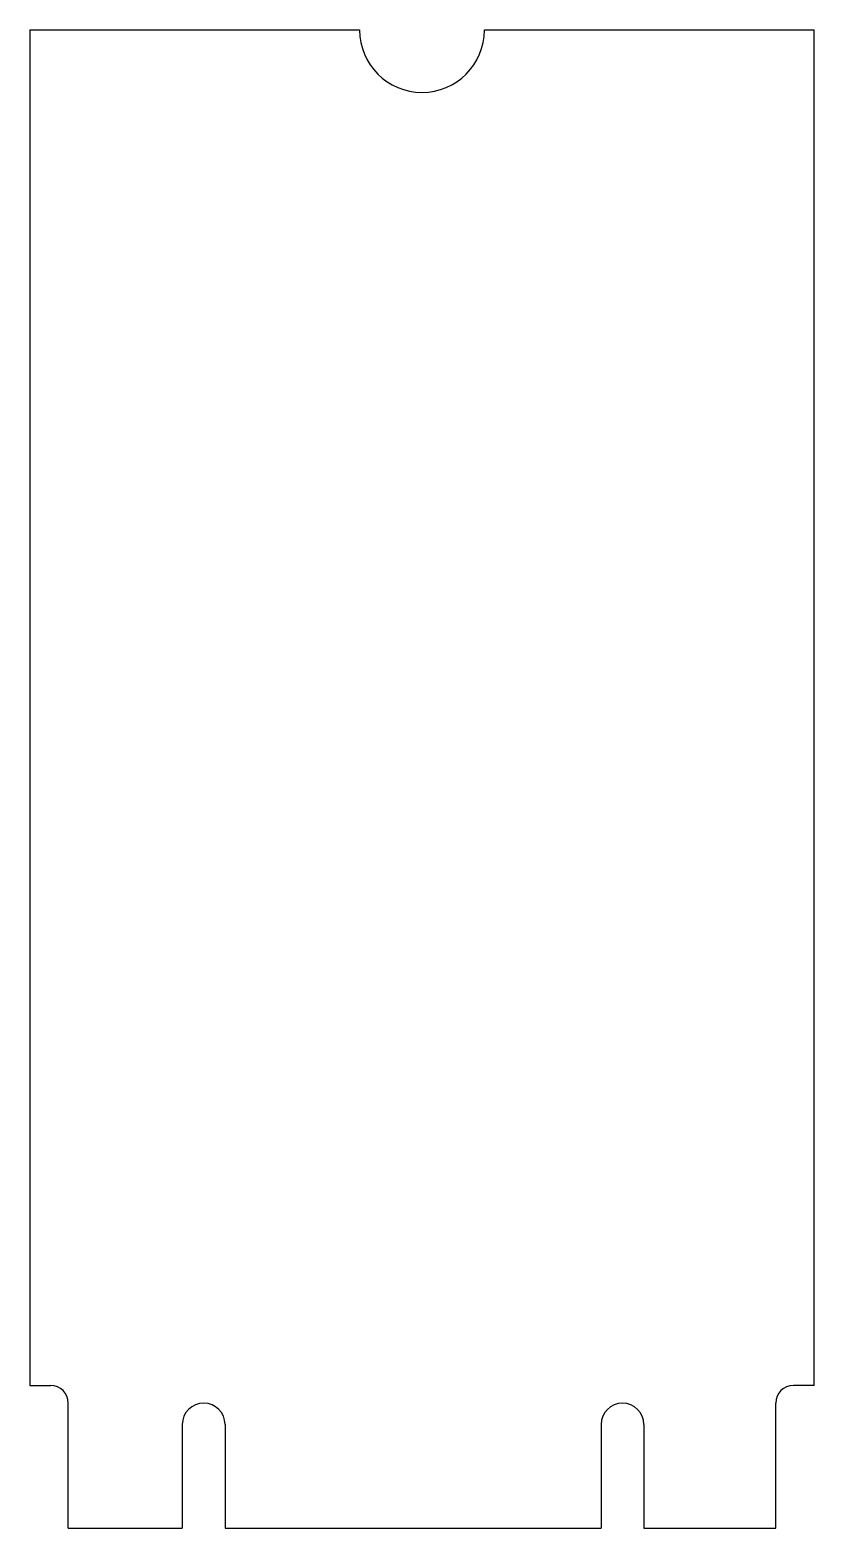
# Model space of a CAD drawing. Header units: millimetres. Extents: x 137.5 to 159.5, y 84 to 126.
import ezdxf

# ---------------------------------------------------------------- set-up
doc = ezdxf.new("R2010")
doc.units = ezdxf.units.MM
doc.layers.add('View', color=7, linetype='CONTINUOUS')

msp = doc.modelspace()

# ---------------------------------------------------------------- linework, layer by layer
at = {"layer": 'View'}
for p, q in [((137.5, 126), (146.75, 126)), ((137.5, 126), (137.5, 88)), ((150.25, 126), (159.5, 126)), ((159.5, 88), (159.5, 126)), ((137.5, 88), (138.075, 88)), ((159.5, 88), (158.925, 88)), ((138.575, 84), (138.575, 87.5)), ((158.425, 84), (158.425, 87.5)), ((141.775, 86.9), (141.775, 84)), ((142.975, 86.9), (142.975, 84)), ((153.525, 86.9), (153.525, 84)), ((154.725, 86.9), (154.725, 84)), ((138.575, 84), (141.775, 84)), ((142.975, 84), (153.525, 84)), ((154.725, 84), (158.425, 84))]:
    msp.add_line(p, q, dxfattribs=at)
for centre, radius, start, end in [((148.5, 126), 1.75, 180, 0), ((138.075, 87.5), 0.5, 0, 90), ((158.925, 87.5), 0.5, 90, 180), ((142.375, 86.9), 0.6, 0, 180), ((154.125, 86.9), 0.6, 0, 180)]:
    msp.add_arc(centre, radius, start, end, dxfattribs=at)

doc.saveas('drawing.dxf')
